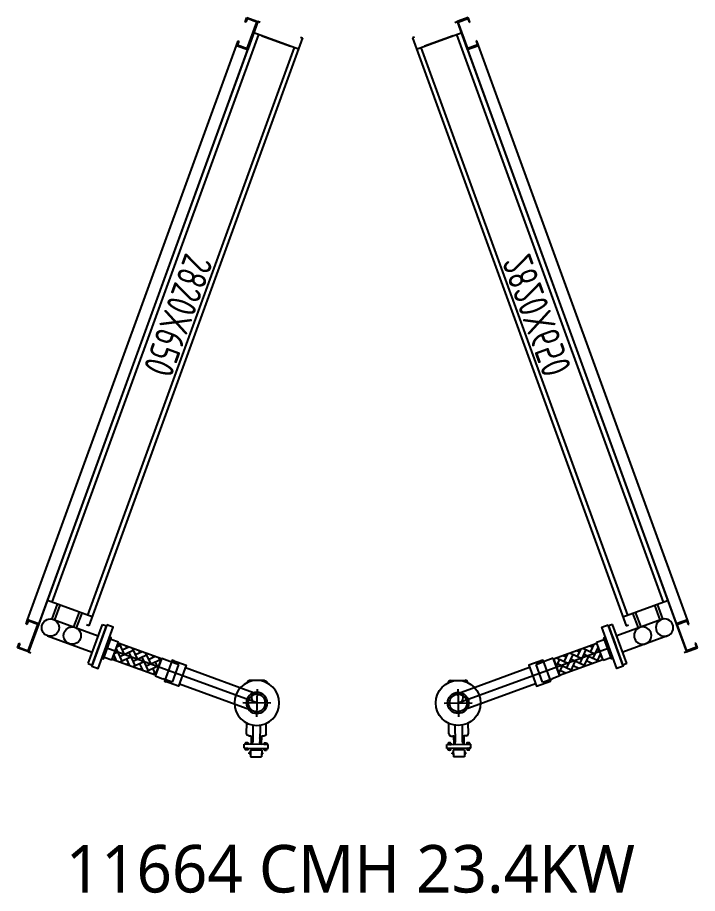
# Model space of a CAD drawing. Header units: millimetres. Extents: x -69706 to 52883, y -6882 to 68885.
# Drawn here: x 30809 to 33670, y 47515 to 51198 of the extents above; entities that cross this region are included whole.
import ezdxf
from ezdxf.enums import TextEntityAlignment as Align

# ---------------------------------------------------------------- set-up
doc = ezdxf.new("R2010")
doc.units = ezdxf.units.MM
doc.layers.add('188K-SM-07-F10-MECH-CR PIPE-Y2257103$0$00_DCC', color=7, linetype='Continuous')
doc.layers.add('B2F-H-EQ-P-T20001$0$H-EQ-TXT-機房', color=7, linetype='Continuous')
doc.styles.add('188K-SM-07-F10-MECH-CR PIPE-Y2257103$0$XFM1Q20-200k$0$aa-txt', font='isocp.shx', dxfattribs={"bigfont": 'chineset.shx'})
doc.styles.add('B2F-H-EQ-P-T20001$0$LK-TXT', font='Microsoft JhengHei.ttf')

# ---------------------------------------------------------------- blocks, each defined once
blk = doc.blocks.new('188K-SM-07-F10-MECH-CR PIPE-Y2257103$0$XFM1P20-200k$0$005')
at = {"layer": '188K-SM-07-F10-MECH-CR PIPE-Y2257103$0$00_DCC'}
h = blk.add_hatch(dxfattribs=at)
h.set_pattern_fill('AR-HBONE', color=60, scale=0.430893, angle=360, style=0)
h.set_pattern_definition([(135, (-2258.2576, -4619.8331), (-8e-16, 2.4374981), [5.1707143, -1.7235714]), (45, (-2259.4764, -4618.6144), (-8e-16, 2.4374981), [5.1707143, -1.7235714])])
h.paths.add_polyline_path([(21.88125, -3.01625), (21.88125, 3.01625), (5.88125, 3.01625), (5.88125, -3.01625)])
edge = h.paths.add_edge_path(flags=17)
edge.add_line((21.88125, 3.01625), (21.88125, -3.01625))
at = {"layer": '188K-SM-07-F10-MECH-CR PIPE-Y2257103$0$00_DCC', "color": 60}
for p, q in [((5.88125, 3.31625), (3, 3.31625)), ((5.88125, 3.31625), (5.88125, -3.31625)), ((21.88125, 3.31625), (24.7625, 3.31625)), ((21.88125, 3.31625), (21.88125, -3.31625)), ((28.2625, 3.31625), (24.7625, 3.31625)), ((28.2625, 3.31625), (28.2625, -3.31625)), ((21.88125, 3.01625), (5.88125, 3.01625)), ((5.88125, 3.01625), (5.88125, -3.01625)), ((21.88125, 3.01625), (21.88125, -3.01625)), ((21.88125, -3.01625), (21.88125, 3.01625)), ((21.88125, -3.01625), (5.88125, -3.01625)), ((5.88125, -3.31625), (3, -3.31625)), ((21.88125, -3.31625), (28.2625, -3.31625)), ((28.2625, -3.31625), (25.38125, -3.31625))]:
    blk.add_line(p, q, dxfattribs=at)
for points in [[(0, -7.6), (0, 7.6), (2.38125, 7.6), (2.38125, -7.6), (0, -7.6)], [(2.38125, 3.8975), (3, 3.8975), (3, -3.8975), (2.38125, -3.8975)]]:
    blk.add_lwpolyline(points, dxfattribs=at)
blk = doc.blocks.new('188K-SM-07-F10-MECH-CR PIPE-Y2257103$0$DCC_配管')
at = {"layer": '188K-SM-07-F10-MECH-CR PIPE-Y2257103$0$00_DCC', "color": 60}
for p, q in [((-64.6, 32.32, 0), (-64.61, 32.32, 0)), ((-63.2, 32.48, 0), (-58.33, 28.64, 0)), ((-71.24, 26.73, 0), (-62.06, 19.48, 0)), ((-63.02, 27.7, 0), (-70.28, 18.51, 0)), ((-33.99, 15.66), (-65.45, 26.55, 0)), ((-58.16, 27.23, 0), (-58.16, 27.23, 0)), ((-66.65, 23.11, 0), (-3.17, 1.1)), ((-77.84, 15.55, 0), (-75.14, 18.98, 0)), ((-36.38, 8.77), (-67.65, 19.59, 0)), ((-73.6, 16.72, 0), (-78, 11.14, 0)), ((-71.25, 14.87, 0), (-75.63, 9.32, 0)), ((-82.43, 11.23, 0), (-81.37, 12.58, 0)), ((-74.54, 5, 0), (-82.43, 11.23, 0)), ((-81.37, 12.58, 0), (-73.47, 6.34, 0)), ((-80.65, 12.67, 0), (-80.9, 12.35, 0)), ((-80.43, 12.5, 0), (-80.68, 12.18, 0)), ((-79.81, 12.15, 0), (-80.47, 12.67, 0)), ((-79.99, 12.15, 0), (-80.24, 11.83, 0)), ((-79.77, 11.98, 0), (-80.02, 11.66, 0)), ((-76.96, 13.5, 0), (-79.06, 10.84, 0)), ((-77.68, 14.15, 0), (-77.2, 13.77, 0)), ((-71.4, 10.47, 0), (-68.69, 13.89, 0)), ((-80.7, 9.11, 0), (-82.52, 6.8, 0)), ((-82.36, 10.51, 0), (-82.1, 10.83, 0)), ((-81.66, 9.81, 0), (-82.32, 10.34, 0)), ((-82.19, 8.1, 0), (-81.89, 8.5, 0)), ((-81.76, 7.76, 0), (-82.19, 8.1, 0)), ((-82.14, 10.34, 0), (-81.89, 10.66, 0)), ((-81.45, 8.15, 0), (-81.89, 8.5, 0)), ((-81.7, 9.99, 0), (-81.45, 10.31, 0)), ((-81.48, 9.82, 0), (-81.23, 10.13, 0)), ((-77, 6.19, 0), (-80.7, 9.11, 0)), ((-79.35, 8.8, 0), (-79.72, 8.34, 0)), ((-77.61, 7.43, 0), (-77.98, 6.96, 0)), ((-73.6, 10.85, 0), (-75.7, 8.18, 0)), ((-74.43, 7.76, 0), (-74.68, 7.44, 0)), ((-74.21, 7.58, 0), (-74.46, 7.26, 0)), ((-74.25, 7.76, 0), (-73.59, 7.24, 0)), ((-72.8, 10.3, 0), (-73.28, 10.68, 0)), ((-78.82, 3.89, 0), (-82.52, 6.8, 0)), ((-77, 6.19, 0), (-78.82, 3.89, 0)), ((-78.07, 4.85, 0), (-77.63, 4.5, 0)), ((-77.76, 5.24, 0), (-77.32, 4.89, 0)), ((-77.63, 4.5, 0), (-77.32, 4.89, 0)), ((-76.13, 5.6, 0), (-75.88, 5.92, 0)), ((-76.09, 5.42, 0), (-75.43, 4.9, 0)), ((-75.91, 5.42, 0), (-75.66, 5.74, 0)), ((-75.47, 5.08, 0), (-75.22, 5.4, 0)), ((-75.25, 4.9, 0), (-75, 5.22, 0)), ((-74.54, 5, 0), (-73.47, 6.34, 0)), ((-73.77, 7.24, 0), (-74.02, 6.92, 0)), ((-73.55, 7.06, 0), (-73.8, 6.74, 0)), ((1.2, 3.45), (-1.2, -3.45))]:
    blk.add_line(p, q, dxfattribs=at)
at = {"layer": '188K-SM-07-F10-MECH-CR PIPE-Y2257103$0$00_DCC', "color": 60, "elevation": 0}
for points in [[(-27.62, 14.58), (-33.64, 16.67), (-36.73, 7.76), (-30.71, 5.67)], [(-28.33, 14.83), (-27.62, 14.58), (-30.71, 5.67), (-31.42, 5.91)]]:
    blk.add_lwpolyline(points, dxfattribs=at)
at = {"layer": '188K-SM-07-F10-MECH-CR PIPE-Y2257103$0$00_DCC', "color": 60}
for centre, radius in [((-66.65, 23.1, 0), 9.44), ((-66.65, 23.11, 0), 4.44), ((-66.65, 23.11, 0), 3.65)]:
    blk.add_circle(centre, radius, dxfattribs=at)
for centre, radius, start, end in [((-63.82, 31.7, 0), 1, 51.7097, 141.7097), ((-65.31, 24.87, 0), 2.22, 232.789, 50.6303), ((-58.95, 27.85, 0), 1, 321.7097, 51.7097), ((-77.06, 14.93, 0), 1, 141.7097, 231.7097), ((-80.99, 12.46, 0), 0.143, 231.7097, 309.0293), ((-80.77, 12.29, 0), 0.143, 154.39, 309.0293), ((-80.28, 12.23, 0), 0.406, 188.1068, 275.3125), ((-80.56, 12.56, 0), 0.143, 334.39, 129.0293), ((-80.39, 12.09, 0), 0.406, 8.1068, 95.3125), ((-80.11, 11.77, 0), 0.143, 154.39, 309.0293), ((-79.89, 11.59, 0), 0.143, 154.39, 231.7097), ((-79.9, 12.04, 0), 0.143, 334.39, 129.0293), ((-78.76, 11.79, 0), 1, 231.7097, 321.7097), ((-77.82, 12.98, 0), 1, 321.7097, 51.7097), ((-82.23, 10.45, 0), 0.143, 154.39, 309.0293), ((-82.23, 10.89, 0), 0.143, 334.39, 51.7097), ((-81.73, 10.39, 0), 0.406, 188.1068, 275.3125), ((-82.01, 10.72, 0), 0.143, 334.39, 129.0293), ((-81.85, 10.25, 0), 0.406, 8.1068, 95.3125), ((-81.57, 9.93, 0), 0.143, 154.39, 309.0293), ((-81.36, 10.2, 0), 0.143, 334.39, 129.0293), ((-81.14, 10.02, 0), 0.143, 51.7097, 129.0293), ((-74.84, 8.7, 0), 1, 141.7097, 231.7097), ((-74.77, 7.55, 0), 0.143, 231.7097, 309.0293), ((-73.9, 9.89, 0), 1, 51.7097, 141.7097), ((-74.55, 7.38, 0), 0.143, 154.39, 309.0293), ((-74.34, 7.65, 0), 0.143, 334.39, 129.0293), ((-74.17, 7.18, 0), 0.406, 8.1068, 95.3125), ((-72.18, 11.09, 0), 1, 231.7097, 321.7097), ((-76, 5.54, 0), 0.143, 154.39, 309.0293), ((-76.01, 5.98, 0), 0.143, 334.39, 51.7097), ((-75.51, 5.48, 0), 0.406, 188.1068, 275.3125), ((-75.79, 5.8, 0), 0.143, 334.39, 129.0293), ((-75.62, 5.34, 0), 0.406, 8.1068, 95.3125), ((-75.35, 5.01, 0), 0.143, 154.39, 309.0293), ((-75.13, 5.28, 0), 0.143, 334.39, 129.0293), ((-74.91, 5.11, 0), 0.143, 51.7097, 129.0293), ((-74.06, 7.32, 0), 0.406, 188.1068, 275.3125), ((-73.89, 6.86, 0), 0.143, 154.39, 309.0293), ((-73.67, 6.68, 0), 0.143, 154.39, 231.7097), ((-73.68, 7.12, 0), 0.143, 334.39, 129.0293)]:
    blk.add_arc(centre, radius, start, end, dxfattribs=at)
at = {"layer": '188K-SM-07-F10-MECH-CR PIPE-Y2257103$0$00_DCC', "color": 60, "xscale": 1.210111893907765, "yscale": 1.210111893907765, "zscale": 1.210111893907765, "rotation": 160.8548292855056}
blk.add_blockref('188K-SM-07-F10-MECH-CR PIPE-Y2257103$0$XFM1P20-200k$0$005', (0, 0), dxfattribs=at)
blk = doc.blocks.new('188K-SM-07-F10-MECH-CR PIPE-Y2257103$0$DCC-3_2.82x0.65')
at = {"layer": '188K-SM-07-F10-MECH-CR PIPE-Y2257103$0$00_DCC'}
for p, q in [((-0.68, -1.88), (0, 0)), ((0, 0), (4.7, -1.71)), ((-0.38, -1.99), (-0.68, -1.88)), ((0.19, -0.41), (-0.38, -1.99)), ((4.29, -1.9), (0.19, -0.41)), ((0.23, -13.05), (4.29, -1.9)), ((4.7, -1.71), (0.42, -13.46)), ((-4.28, -11.75), (-3.59, -9.87)), ((-3.29, -9.98), (-3.87, -11.55)), ((-3.59, -9.87), (-3.29, -9.98)), ((-4.32, -11.73), (0.37, -13.44)), ((0.42, -13.46), (-4.28, -11.75)), ((-3.87, -11.55), (0.23, -13.05)), ((-92.85, -255.13), (-92.17, -253.25)), ((-91.98, -253.66), (-92.55, -255.24)), ((-87.47, -254.96), (-92.17, -253.25)), ((-92.17, -253.25), (-87.47, -254.96)), ((-87.88, -255.15), (-91.98, -253.66)), ((-92.55, -255.24), (-92.85, -255.13)), ((-91.94, -266.3), (-87.88, -255.15)), ((-87.47, -254.96), (-91.75, -266.71)), ((-96.44, -265), (-95.76, -263.12)), ((-91.75, -266.71), (-96.44, -265)), ((-95.46, -263.23), (-96.03, -264.8)), ((-96.03, -264.8), (-91.94, -266.3)), ((-95.76, -263.12), (-95.46, -263.23))]:
    blk.add_line(p, q, dxfattribs=at)
at = {"layer": '188K-SM-07-F10-MECH-CR PIPE-Y2257103$0$00_DCC', "color": 24}
for p, q in [((4.71, -1.71), (-91.75, -266.71)), ((-91.75, -266.71), (-90.81, -267.05))]:
    blk.add_line(p, q, dxfattribs=at)
at = {"layer": '188K-SM-07-F10-MECH-CR PIPE-Y2257103$0$00_DCC', "color": 40}
for p, q in [((5.65, -2.06), (4.71, -1.71)), ((4.88, -7.1), (-81.99, -245.78)), ((21.79, -13.26), (3, -6.41)), ((21.79, -13.26), (3, -6.41)), ((23.5, -8.56), (-66.45, -255.7)), ((6.38, -7.65), (18.4, -12.03)), ((22.56, -8.22), (23.5, -8.56)), ((19.91, -12.57), (-66.96, -251.26)), ((-65.08, -251.94), (-83.87, -245.1)), ((-81.92, -252.88), (-79.64, -246.64)), ((-80.79, -253.3), (-78.52, -247.05)), ((-72.71, -256.24), (-70.43, -249.99)), ((-71.58, -256.65), (-69.31, -250.4)), ((-81.36, -253.09), (-62.47, -259.97)), ((-66.45, -255.7), (-67.39, -255.36)), ((-66.72, -271.62), (-60.72, -255.18)), ((-65.02, -272.24), (-59.03, -255.8)), ((-60.72, -255.18), (-59.03, -255.8)), ((-83.85, -259.95), (-64.97, -266.83)), ((-66.72, -271.62), (-65.02, -272.24))]:
    blk.add_line(p, q, dxfattribs=at)
at = {"layer": '188K-SM-07-F10-MECH-CR PIPE-Y2257103$0$00_DCC', "color": 3}
for p, q in [((-92.17, -253.25), (-4.32, -11.73)), ((0.37, -13.44), (-87.47, -254.96))]:
    blk.add_line(p, q, dxfattribs=at)
at = {"layer": '188K-SM-07-F10-MECH-CR PIPE-Y2257103$0$00_DCC'}
blk.add_lwpolyline([(-0.83, -1.82), (-0.68, -1.88)], dxfattribs=at)
at = {"layer": '188K-SM-07-F10-MECH-CR PIPE-Y2257103$0$00_DCC', "color": 40}
for centre in [(-82.61, -256.52), (-73.4, -259.87)]:
    blk.add_circle(centre, 3.65, dxfattribs=at)
at = {"layer": '188K-SM-07-F10-MECH-CR PIPE-Y2257103$0$00_DCC', "xscale": -1, "rotation": 320.8337698537623}
blk.add_blockref('188K-SM-07-F10-MECH-CR PIPE-Y2257103$0$DCC_配管', (-62.03, -264.02), dxfattribs=at)
at = {"layer": '188K-SM-07-F10-MECH-CR PIPE-Y2257103$0$00_DCC', "color": 40, "style": '188K-SM-07-F10-MECH-CR PIPE-Y2257103$0$XFM1Q20-200k$0$aa-txt', "width": 0.8}
blk.add_text('2820X650', height=12.5, rotation=249.9789, dxfattribs=at).set_placement((-28.8, -125.26), align=Align.MIDDLE)

msp = doc.modelspace()

# ---------------------------------------------------------------- block references
at = {"layer": '188K-SM-07-F10-MECH-CR PIPE-Y2257103$0$00_DCC', "yscale": 10, "zscale": 10}
for p, xscale in [((31773.498, 51197.584), 10), ((32705.401, 51197.584), -10)]:
    msp.add_blockref('188K-SM-07-F10-MECH-CR PIPE-Y2257103$0$DCC-3_2.82x0.65', p, dxfattribs=dict(at, xscale=xscale))

# ---------------------------------------------------------------- texts
at = {"layer": 'B2F-H-EQ-P-T20001$0$H-EQ-TXT-機房', "style": 'B2F-H-EQ-P-T20001$0$LK-TXT'}
msp.add_text('11664 CMH 23.4KW', height=200, dxfattribs=at).set_placement((32209.309, 47617.969), align=Align.MIDDLE)

doc.saveas('drawing.dxf')
